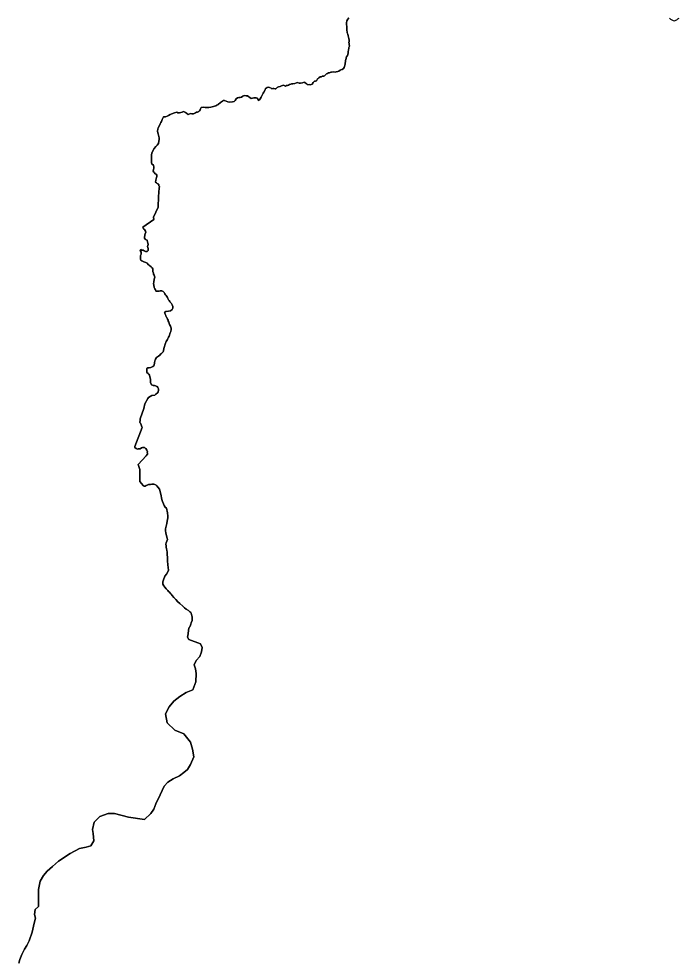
# Model space of a CAD drawing. Extents: x 283583 to 658922, y 889284 to 1241133.
# Drawn here: x 513087 to 533756, y 1150531 to 1180037 of the extents above; entities that cross this region are included whole.
import ezdxf

# ---------------------------------------------------------------- set-up
doc = ezdxf.new("R2010")
doc.units = 0
doc.header["$MEASUREMENT"] = 0
doc.layers.add('HEREDIA', color=7, linetype='Continuous')
doc.layers.add('LIMON', color=7, linetype='Continuous')

msp = doc.modelspace()

# ---------------------------------------------------------------- linework, layer by layer
at = {"layer": 'HEREDIA', "color": 241}
msp.add_lwpolyline([(523416, 1180066), (523389, 1180025), (523358, 1179972), (523345, 1179912), (523355, 1179749), (523355, 1179699), (523368, 1179595), (523382, 1179554), (523395, 1179507), (523420, 1179420), (523431, 1179369), (523422, 1179324), (523414, 1179293), (523423, 1179263), (523424, 1179231), (523433, 1179182), (523421, 1179139), (523415, 1179101), (523404, 1179076), (523401, 1179050), (523395, 1179021), (523398, 1178970), (523385, 1178918), (523373, 1178888), (523348, 1178846), (523337, 1178823), (523331, 1178798), (523323, 1178769), (523312, 1178731), (523308, 1178689), (523301, 1178659), (523300, 1178620), (523292, 1178586), (523277, 1178543), (523268, 1178510), (523246, 1178481), (523205, 1178449), (523168, 1178442), (523141, 1178433), (523102, 1178403), (523069, 1178387), (523021, 1178382), (522985, 1178369), (522947, 1178378), (522876, 1178372), (522852, 1178365), (522809, 1178349), (522781, 1178343), (522747, 1178329), (522722, 1178312), (522659, 1178257), (522636, 1178245), (522610, 1178239), (522582, 1178238), (522558, 1178223), (522516, 1178217), (522474, 1178193), (522460, 1178169), (522437, 1178154), (522416, 1178116), (522404, 1178092), (522375, 1178089), (522346, 1178085), (522321, 1178068), (522295, 1178039), (522264, 1177990), (522219, 1177970), (522181, 1177982), (522134, 1177966), (522110, 1177992), (522086, 1178004), (522037, 1178040), (522013, 1178052), (521965, 1178029), (521908, 1178027), (521861, 1178028), (521806, 1178040), (521774, 1178029), (521730, 1178014), (521666, 1178006), (521625, 1177998), (521596, 1177994), (521560, 1177979), (521529, 1177965), (521494, 1177954), (521467, 1177947), (521437, 1177934), (521396, 1177947), (521372, 1177958), (521344, 1177950), (521305, 1177942), (521266, 1177917), (521217, 1177904), (521176, 1177887), (521134, 1177850), (521107, 1177841), (521072, 1177854), (521040, 1177852), (521008, 1177847), (520988, 1177863), (520935, 1177884), (520902, 1177900), (520864, 1177888), (520825, 1177869), (520807, 1177852), (520792, 1177819), (520756, 1177743), (520735, 1177706), (520706, 1177643), (520672, 1177589), (520641, 1177537), (520617, 1177506), (520584, 1177474), (520573, 1177514), (520551, 1177551), (520512, 1177563), (520470, 1177563), (520440, 1177563), (520397, 1177549), (520357, 1177543), (520320, 1177578), (520286, 1177596), (520247, 1177630), (520202, 1177622), (520145, 1177638), (520099, 1177618), (520054, 1177588), (520018, 1177570), (519974, 1177574), (519930, 1177567), (519892, 1177537), (519863, 1177480), (519832, 1177452), (519775, 1177436), (519693, 1177426), (519628, 1177443), (519581, 1177458), (519522, 1177484), (519487, 1177481), (519464, 1177460), (519432, 1177441), (519398, 1177415), (519322, 1177359), (519281, 1177338), (519252, 1177314), (519215, 1177299), (519179, 1177290), (519092, 1177276), (519034, 1177265), (518979, 1177266), (518917, 1177258), (518866, 1177269), (518797, 1177256), (518775, 1177223), (518763, 1177189), (518745, 1177156), (518718, 1177135), (518677, 1177110), (518645, 1177115), (518616, 1177093), (518557, 1177059), (518530, 1177059), (518497, 1177066), (518467, 1177069), (518436, 1177061), (518388, 1177046), (518335, 1177079), (518307, 1177102), (518283, 1177119), (518243, 1177134), (518195, 1177114), (518156, 1177103), (518115, 1177090), (518059, 1177094), (518027, 1177111), (517954, 1177090), (517872, 1177068), (517827, 1177039), (517775, 1177011), (517729, 1176994), (517674, 1176967), (517611, 1176965), (517597, 1176922), (517577, 1176883), (517551, 1176825), (517533, 1176787), (517507, 1176749), (517486, 1176702), (517446, 1176625), (517433, 1176578), (517432, 1176520), (517436, 1176470), (517447, 1176439), (517459, 1176390), (517476, 1176315), (517478, 1176258), (517472, 1176206), (517454, 1176139), (517418, 1176082), (517380, 1176039), (517326, 1175982), (517282, 1175904), (517253, 1175834), (517244, 1175777), (517244, 1175702), (517243, 1175608), (517237, 1175540), (517251, 1175486), (517276, 1175475), (517297, 1175445), (517310, 1175407), (517309, 1175363), (517303, 1175319), (517294, 1175272), (517311, 1175240), (517337, 1175219), (517357, 1175180), (517382, 1175170), (517407, 1175147), (517401, 1175104), (517391, 1175068), (517389, 1175030), (517379, 1174983), (517366, 1174918), (517398, 1174901), (517422, 1174870), (517448, 1174870), (517469, 1174853), (517471, 1174806), (517489, 1174784), (517482, 1174740), (517475, 1174693), (517466, 1174650), (517449, 1174193), (517448, 1174137), (517306, 1173827), (517310, 1173756), (516963, 1173518), (516976, 1173493), (516989, 1173466), (517016, 1173444), (517051, 1173386), (517057, 1173354), (517045, 1173302), (517035, 1173270), (517029, 1173240), (517017, 1173207), (517019, 1173170), (517055, 1173125), (517105, 1173106), (517109, 1173048), (517129, 1173021), (517133, 1172971), (517114, 1172908), (517131, 1172841), (517131, 1172813), (517131, 1172781), (517107, 1172756), (517051, 1172747), (517013, 1172773), (516978, 1172790), (516936, 1172798), (516909, 1172817), (516888, 1172799), (516895, 1172763), (516911, 1172729), (516917, 1172702), (516912, 1172669), (516899, 1172631), (516899, 1172605), (516890, 1172551), (516891, 1172508), (516909, 1172483), (516936, 1172461), (516961, 1172447), (517003, 1172429), (517031, 1172420), (517058, 1172410), (517099, 1172390), (517140, 1172347), (517169, 1172321), (517188, 1172304), (517225, 1172275), (517264, 1172241), (517280, 1172213), (517284, 1172183), (517283, 1172158), (517286, 1172121), (517297, 1172077), (517304, 1172046), (517318, 1172010), (517340, 1171948), (517327, 1171891), (517308, 1171792), (517307, 1171751), (517308, 1171693), (517321, 1171627), (517339, 1171588), (517360, 1171548), (517376, 1171515), (517408, 1171507), (517444, 1171506), (517478, 1171515), (517509, 1171519), (517559, 1171522), (517606, 1171500), (517636, 1171472), (517660, 1171431), (517679, 1171398), (517698, 1171373), (517718, 1171339), (517739, 1171313), (517755, 1171278), (517771, 1171243), (517791, 1171213), (517812, 1171188), (517828, 1171164), (517862, 1171119), (517883, 1171082), (517906, 1171030), (517906, 1170978), (517885, 1170931), (517834, 1170896), (517768, 1170888), (517683, 1170874), (517644, 1170838), (517660, 1170817), (517666, 1170793), (517685, 1170747), (517702, 1170704), (517719, 1170684), (517740, 1170636), (517756, 1170598), (517766, 1170574), (517785, 1170535), (517806, 1170470), (517835, 1170415), (517843, 1170380), (517859, 1170348), (517852, 1170309), (517840, 1170249), (517828, 1170205), (517788, 1170105), (517767, 1170066), (517750, 1170032), (517736, 1169999), (517719, 1169963), (517697, 1169932), (517671, 1169855), (517656, 1169818), (517643, 1169780), (517640, 1169750), (517627, 1169713), (517619, 1169647), (517604, 1169611), (517588, 1169586), (517547, 1169561), (517524, 1169534), (517501, 1169501), (517461, 1169477), (517423, 1169458), (517394, 1169429), (517369, 1169385), (517351, 1169358), (517330, 1169272), (517329, 1169244), (517308, 1169169), (517281, 1169148), (517222, 1169116), (517166, 1169113), (517123, 1169113), (517098, 1169090), (517093, 1169063), (517092, 1169017), (517095, 1168966), (517133, 1168933), (517157, 1168916), (517178, 1168882), (517190, 1168836), (517205, 1168749), (517207, 1168707), (517212, 1168676), (517212, 1168646), (517227, 1168599), (517239, 1168573), (517268, 1168570), (517293, 1168561), (517331, 1168553), (517362, 1168547), (517386, 1168536), (517419, 1168522), (517435, 1168497), (517447, 1168475), (517457, 1168447), (517459, 1168401), (517450, 1168363), (517428, 1168326), (517378, 1168290), (517341, 1168256), (517250, 1168240), (517143, 1168176), (517121, 1168153), (517034, 1167982), (516994, 1167838), (516887, 1167513), (516885, 1167468), (516877, 1167398), (516896, 1167373), (516914, 1167325), (516926, 1167291), (516934, 1167265), (516943, 1167239), (516714, 1166646), (516719, 1166616), (516756, 1166580), (516796, 1166567), (516821, 1166570), (516846, 1166569), (516880, 1166578), (516922, 1166607), (516956, 1166614), (517017, 1166613), (517039, 1166599), (517066, 1166583), (517091, 1166530), (517113, 1166482), (517101, 1166449), (517122, 1166422), (517107, 1166399), (517076, 1166349), (516818, 1166084), (516870, 1165931), (516879, 1165854), (516876, 1165769), (516879, 1165708), (516877, 1165552), (516979, 1165420), (517014, 1165406), (517040, 1165402), (517070, 1165421), (517102, 1165440), (517142, 1165455), (517171, 1165456), (517209, 1165456), (517249, 1165468), (517315, 1165469), (517342, 1165461), (517382, 1165435), (517407, 1165412), (517451, 1165367), (517492, 1165309), (517531, 1165153), (517566, 1164983), (517584, 1164927), (517611, 1164848), (517634, 1164800), (517671, 1164745), (517709, 1164711), (517741, 1164571), (517748, 1164465), (517749, 1164408), (517742, 1164358), (517733, 1164304), (517718, 1164230), (517676, 1164065), (517677, 1164014), (517688, 1163928), (517698, 1163904), (517713, 1163847), (517728, 1163773), (517740, 1163729), (517714, 1163681), (517700, 1163630), (517683, 1163590), (517697, 1163538), (517697, 1163498), (517710, 1163446), (517717, 1163401), (517725, 1163338), (517733, 1163278), (517736, 1163164), (517736, 1163061), (517753, 1162943), (517766, 1162853), (517771, 1162777), (517752, 1162724), (517705, 1162648), (517658, 1162589), (517614, 1162474), (517590, 1162408), (517593, 1162334), (517622, 1162284), (517660, 1162242), (517698, 1162189), (517751, 1162141), (517773, 1162107), (517801, 1162082), (517831, 1162043), (517857, 1162018), (517891, 1161980), (517940, 1161919), (518000, 1161856), (518066, 1161778), (518121, 1161728), (518216, 1161645), (518270, 1161596), (518324, 1161549), (518397, 1161510), (518441, 1161471), (518469, 1161445), (518485, 1161426), (518489, 1161384), (518499, 1161344), (518512, 1161308), (518514, 1161274), (518511, 1161224), (518507, 1161195), (518484, 1161123), (518467, 1161084), (518457, 1161055), (518440, 1161004), (518423, 1160975), (518407, 1160943), (518397, 1160891), (518383, 1160782), (518363, 1160677), (518406, 1160601), (518770, 1160471), (518825, 1160354), (518808, 1160219), (518749, 1160066), (518642, 1159950), (518578, 1159807), (518615, 1159683), (518640, 1159535), (518627, 1159275), (518532, 1159032), (518329, 1158939), (518129, 1158822), (517943, 1158674), (517794, 1158490), (517674, 1158276), (517727, 1157997), (517973, 1157764), (518248, 1157649), (518455, 1157389), (518522, 1157168), (518563, 1156934), (518463, 1156688), (518371, 1156537), (518249, 1156438), (518114, 1156338), (517919, 1156243), (517751, 1156131), (517636, 1156013), (517509, 1155744), (517372, 1155456), (517317, 1155287), (517217, 1155154), (517024, 1154962), (516522, 1155039), (516086, 1155159), (515881, 1155154), (515618, 1155062), (515441, 1154885), (515389, 1154657), (515411, 1154530), (515437, 1154302), (515338, 1154144), (515196, 1154097), (514985, 1154060), (514697, 1153906), (514326, 1153666), (514141, 1153491), (513975, 1153349), (513855, 1153209), (513753, 1153032), (513702, 1152777), (513707, 1152332), (513705, 1152245), (513597, 1152148), (513580, 1151992), (513609, 1151874), (513569, 1151717), (513499, 1151439), (513413, 1151171), (513335, 1151022), (513267, 1150905), (513176, 1150738), (513117, 1150582), (513087, 1150471)], dxfattribs=at)
at = {"layer": 'LIMON', "color": 241}
for points in [[(513087, 1150471), (513117, 1150582), (513176, 1150738), (513267, 1150905), (513335, 1151022), (513413, 1151171), (513499, 1151439), (513569, 1151717), (513609, 1151874), (513580, 1151992), (513597, 1152148), (513705, 1152245), (513707, 1152332), (513702, 1152777), (513753, 1153032), (513855, 1153209), (513975, 1153349), (514141, 1153491), (514326, 1153666), (514697, 1153906), (514985, 1154060), (515196, 1154097), (515338, 1154144), (515437, 1154302), (515411, 1154530), (515389, 1154657), (515441, 1154885), (515618, 1155062), (515881, 1155154), (516086, 1155159), (516522, 1155039), (517024, 1154962), (517217, 1155154), (517317, 1155287), (517372, 1155456), (517509, 1155744), (517636, 1156013), (517751, 1156131), (517919, 1156243), (518114, 1156338), (518249, 1156438), (518371, 1156537), (518463, 1156688), (518563, 1156934), (518522, 1157168), (518455, 1157389), (518248, 1157649), (517973, 1157764), (517727, 1157997), (517674, 1158276), (517794, 1158490), (517943, 1158674), (518129, 1158822), (518329, 1158939), (518532, 1159032), (518627, 1159275), (518640, 1159535), (518615, 1159683), (518578, 1159807), (518642, 1159950), (518749, 1160066), (518808, 1160219), (518825, 1160354), (518770, 1160471), (518406, 1160601), (518363, 1160677), (518383, 1160782), (518397, 1160891), (518407, 1160943), (518423, 1160975), (518440, 1161004), (518457, 1161055), (518467, 1161084), (518484, 1161123), (518507, 1161195), (518511, 1161224), (518514, 1161274), (518512, 1161308), (518499, 1161344), (518489, 1161384), (518485, 1161426), (518469, 1161445), (518441, 1161471), (518397, 1161510), (518324, 1161549), (518270, 1161596), (518216, 1161645), (518121, 1161728), (518066, 1161778), (518000, 1161856), (517940, 1161919), (517891, 1161980), (517857, 1162018), (517831, 1162043), (517801, 1162082), (517773, 1162107), (517751, 1162141), (517698, 1162189), (517660, 1162242), (517622, 1162284), (517593, 1162334), (517590, 1162408), (517614, 1162474), (517658, 1162589), (517705, 1162648), (517752, 1162724), (517771, 1162777), (517766, 1162853), (517753, 1162943), (517736, 1163061), (517736, 1163164), (517733, 1163278), (517725, 1163338), (517717, 1163401), (517710, 1163446), (517697, 1163498), (517697, 1163538), (517683, 1163590), (517700, 1163630), (517714, 1163681), (517740, 1163729), (517728, 1163773), (517713, 1163847), (517698, 1163904), (517688, 1163928), (517677, 1164014), (517676, 1164065), (517718, 1164230), (517733, 1164304), (517742, 1164358), (517749, 1164408), (517748, 1164465), (517741, 1164571), (517709, 1164711), (517671, 1164745), (517634, 1164800), (517611, 1164848), (517584, 1164927), (517566, 1164983), (517531, 1165153), (517492, 1165309), (517451, 1165367), (517407, 1165412), (517382, 1165435), (517342, 1165461), (517315, 1165469), (517249, 1165468), (517209, 1165456), (517171, 1165456), (517142, 1165455), (517102, 1165440), (517070, 1165421), (517040, 1165402), (517014, 1165406), (516979, 1165420), (516877, 1165552), (516879, 1165708), (516876, 1165769), (516879, 1165854), (516870, 1165931), (516818, 1166084), (517076, 1166349), (517107, 1166399), (517122, 1166422), (517101, 1166449), (517113, 1166482), (517091, 1166530), (517066, 1166583), (517039, 1166599), (517017, 1166613), (516956, 1166614), (516922, 1166607), (516880, 1166578), (516846, 1166569), (516821, 1166570), (516796, 1166567), (516756, 1166580), (516719, 1166616), (516714, 1166646), (516943, 1167239), (516934, 1167265), (516926, 1167291), (516914, 1167325), (516896, 1167373), (516877, 1167398), (516885, 1167468), (516887, 1167513), (516994, 1167838), (517034, 1167982), (517121, 1168153), (517143, 1168176), (517250, 1168240), (517341, 1168256), (517378, 1168290), (517428, 1168326), (517450, 1168363), (517459, 1168401), (517457, 1168447), (517447, 1168475), (517435, 1168497), (517419, 1168522), (517386, 1168536), (517362, 1168547), (517331, 1168553), (517293, 1168561), (517268, 1168570), (517239, 1168573), (517227, 1168599), (517212, 1168646), (517212, 1168676), (517207, 1168707), (517205, 1168749), (517190, 1168836), (517178, 1168882), (517157, 1168916), (517133, 1168933), (517095, 1168966), (517092, 1169017), (517093, 1169063), (517098, 1169090), (517123, 1169113), (517166, 1169113), (517222, 1169116), (517281, 1169148), (517308, 1169169), (517329, 1169244), (517330, 1169272), (517351, 1169358), (517369, 1169385), (517394, 1169429), (517423, 1169458), (517461, 1169477), (517501, 1169501), (517524, 1169534), (517547, 1169561), (517588, 1169586), (517604, 1169611), (517619, 1169647), (517627, 1169713), (517640, 1169750), (517643, 1169780), (517656, 1169818), (517671, 1169855), (517697, 1169932), (517719, 1169963), (517736, 1169999), (517750, 1170032), (517767, 1170066), (517788, 1170105), (517828, 1170205), (517840, 1170249), (517852, 1170309), (517859, 1170348), (517843, 1170380), (517835, 1170415), (517806, 1170470), (517785, 1170535), (517766, 1170574), (517756, 1170598), (517740, 1170636), (517719, 1170684), (517702, 1170704), (517685, 1170747), (517666, 1170793), (517660, 1170817), (517644, 1170838), (517683, 1170874), (517768, 1170888), (517834, 1170896), (517885, 1170931), (517906, 1170978), (517906, 1171030), (517883, 1171082), (517862, 1171119), (517828, 1171164), (517812, 1171188), (517791, 1171213), (517771, 1171243), (517755, 1171278), (517739, 1171313), (517718, 1171339), (517698, 1171373), (517679, 1171398), (517660, 1171431), (517636, 1171472), (517606, 1171500), (517559, 1171522), (517509, 1171519), (517478, 1171515), (517444, 1171506), (517408, 1171507), (517376, 1171515), (517360, 1171548), (517339, 1171588), (517321, 1171627), (517308, 1171693), (517307, 1171751), (517308, 1171792), (517327, 1171891), (517340, 1171948), (517318, 1172010), (517304, 1172046), (517297, 1172077), (517286, 1172121), (517283, 1172158), (517284, 1172183), (517280, 1172213), (517264, 1172241), (517225, 1172275), (517188, 1172304), (517169, 1172321), (517140, 1172347), (517099, 1172390), (517058, 1172410), (517031, 1172420), (517003, 1172429), (516961, 1172447), (516936, 1172461), (516909, 1172483), (516891, 1172508), (516890, 1172551), (516899, 1172605), (516899, 1172631), (516912, 1172669), (516917, 1172702), (516911, 1172729), (516895, 1172763), (516888, 1172799), (516909, 1172817), (516936, 1172798), (516978, 1172790), (517013, 1172773), (517051, 1172747), (517107, 1172756), (517131, 1172781), (517131, 1172813), (517131, 1172841), (517114, 1172908), (517133, 1172971), (517129, 1173021), (517109, 1173048), (517105, 1173106), (517055, 1173125), (517019, 1173170), (517017, 1173207), (517029, 1173240), (517035, 1173270), (517045, 1173302), (517057, 1173354), (517051, 1173386), (517016, 1173444), (516989, 1173466), (516976, 1173493), (516963, 1173518), (517310, 1173756), (517306, 1173827), (517448, 1174137), (517449, 1174193), (517466, 1174650), (517475, 1174693), (517482, 1174740), (517489, 1174784), (517471, 1174806), (517469, 1174853), (517448, 1174870), (517422, 1174870), (517398, 1174901), (517366, 1174918), (517379, 1174983), (517389, 1175030), (517391, 1175068), (517401, 1175104), (517407, 1175147), (517382, 1175170), (517357, 1175180), (517337, 1175219), (517311, 1175240), (517294, 1175272), (517303, 1175319), (517309, 1175363), (517310, 1175407), (517297, 1175445), (517276, 1175475), (517251, 1175486), (517237, 1175540), (517243, 1175608), (517244, 1175702), (517244, 1175777), (517253, 1175834), (517282, 1175904), (517326, 1175982), (517380, 1176039), (517418, 1176082), (517454, 1176139), (517472, 1176206), (517478, 1176258), (517476, 1176315), (517459, 1176390), (517447, 1176439), (517436, 1176470), (517432, 1176520), (517433, 1176578), (517446, 1176625), (517486, 1176702), (517507, 1176749), (517533, 1176787), (517551, 1176825), (517577, 1176883), (517597, 1176922), (517611, 1176965), (517674, 1176967), (517729, 1176994), (517775, 1177011), (517827, 1177039), (517872, 1177068), (517954, 1177090), (518027, 1177111), (518059, 1177094), (518115, 1177090), (518156, 1177103), (518195, 1177114), (518243, 1177134), (518283, 1177119), (518307, 1177102), (518335, 1177079), (518388, 1177046), (518436, 1177061), (518467, 1177069), (518497, 1177066), (518530, 1177059), (518557, 1177059), (518616, 1177093), (518645, 1177115), (518677, 1177110), (518718, 1177135), (518745, 1177156), (518763, 1177189), (518775, 1177223), (518797, 1177256), (518866, 1177269), (518917, 1177258), (518979, 1177266), (519034, 1177265), (519092, 1177276), (519179, 1177290), (519215, 1177299), (519252, 1177314), (519281, 1177338), (519322, 1177359), (519398, 1177415), (519432, 1177441), (519464, 1177460), (519487, 1177481), (519522, 1177484), (519581, 1177458), (519628, 1177443), (519693, 1177426), (519775, 1177436), (519832, 1177452), (519863, 1177480), (519892, 1177537), (519930, 1177567), (519974, 1177574), (520018, 1177570), (520054, 1177588), (520099, 1177618), (520145, 1177638), (520202, 1177622), (520247, 1177630), (520286, 1177596), (520320, 1177578), (520357, 1177543), (520397, 1177549), (520440, 1177563), (520470, 1177563), (520512, 1177563), (520551, 1177551), (520573, 1177514), (520584, 1177474), (520617, 1177506), (520641, 1177537), (520672, 1177589), (520706, 1177643), (520735, 1177706), (520756, 1177743), (520792, 1177819), (520807, 1177852), (520825, 1177869), (520864, 1177888), (520902, 1177900), (520935, 1177884), (520988, 1177863), (521008, 1177847), (521040, 1177852), (521072, 1177854), (521107, 1177841), (521134, 1177850), (521176, 1177887), (521217, 1177904), (521266, 1177917), (521305, 1177942), (521344, 1177950), (521372, 1177958), (521396, 1177947), (521437, 1177934), (521467, 1177947), (521494, 1177954), (521529, 1177965), (521560, 1177979), (521596, 1177994), (521625, 1177998), (521666, 1178006), (521730, 1178014), (521774, 1178029), (521806, 1178040), (521861, 1178028), (521908, 1178027), (521965, 1178029), (522013, 1178052), (522037, 1178040), (522086, 1178004), (522110, 1177992), (522134, 1177966), (522181, 1177982), (522219, 1177970), (522264, 1177990), (522295, 1178039), (522321, 1178068), (522346, 1178085), (522375, 1178089), (522404, 1178092), (522416, 1178116), (522437, 1178154), (522460, 1178169), (522474, 1178193), (522516, 1178217), (522558, 1178223), (522582, 1178238), (522610, 1178239), (522636, 1178245), (522659, 1178257), (522722, 1178312), (522747, 1178329), (522781, 1178343), (522809, 1178349), (522852, 1178365), (522876, 1178372), (522947, 1178378), (522985, 1178369), (523021, 1178382), (523069, 1178387), (523102, 1178403), (523141, 1178433), (523168, 1178442), (523205, 1178449), (523246, 1178481), (523268, 1178510), (523277, 1178543), (523292, 1178586), (523300, 1178620), (523301, 1178659), (523308, 1178689), (523312, 1178731), (523323, 1178769), (523331, 1178798), (523337, 1178823), (523348, 1178846), (523373, 1178888), (523385, 1178918), (523398, 1178970), (523395, 1179021), (523401, 1179050), (523404, 1179076), (523415, 1179101), (523421, 1179139), (523433, 1179182), (523424, 1179231), (523423, 1179263), (523414, 1179293), (523422, 1179324), (523431, 1179369), (523420, 1179420), (523395, 1179507), (523382, 1179554), (523368, 1179595), (523355, 1179699), (523355, 1179749), (523345, 1179912), (523358, 1179972), (523389, 1180025), (523416, 1180066)], [(533455, 1180059), (533486, 1180029), (533523, 1180010), (533565, 1179988), (533607, 1179980), (533655, 1179992), (533682, 1180010), (533712, 1180037), (533756, 1180055)]]:
    msp.add_lwpolyline(points, dxfattribs=at)

doc.saveas('drawing.dxf')
